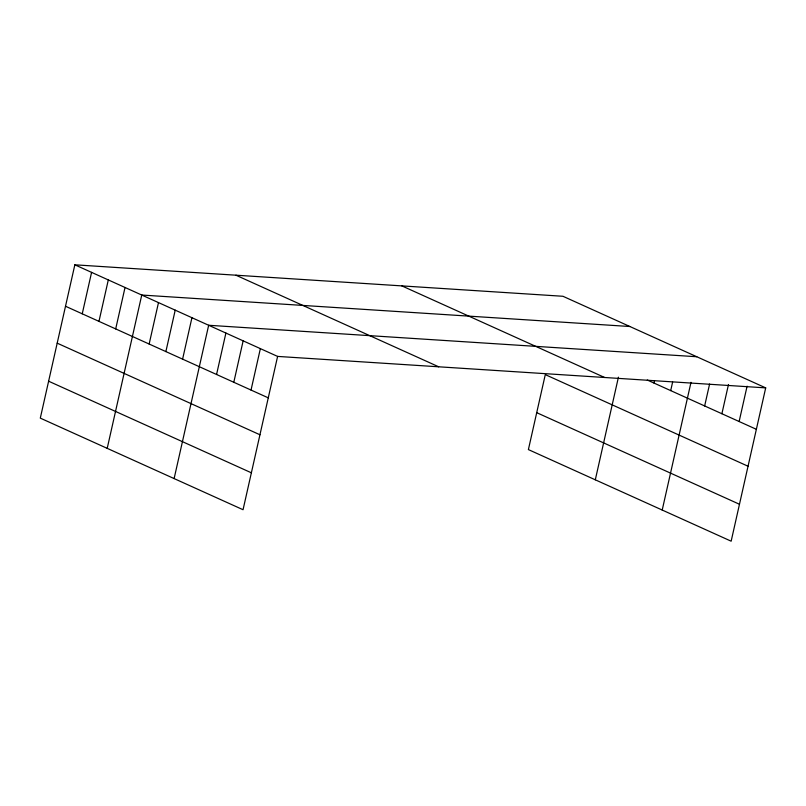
<?xml version="1.0" encoding="UTF-8"?>
<svg xmlns="http://www.w3.org/2000/svg" width="806" height="806" viewBox="0 0 806 806"><rect width="100%" height="100%" fill="white"/><g stroke="black" fill="none" stroke-linecap="round" stroke-linejoin="round"><path stroke-width="1.21" d="M74.847 264.811L40.3 418.123L243.049 509.724L277.607 356.413L74.847 264.811L562.951 296.276L765.7 387.877L731.153 541.189L528.393 449.587L545.289 374.629L748.039 466.231M82.242 313.806L91.582 272.368M98.967 321.362L108.306 279.924M115.691 328.919L125.031 287.48M107.208 448.348L141.755 295.036L629.859 326.511M149.15 344.031L158.49 302.593M165.875 351.587L175.214 310.149M182.599 359.144L191.939 317.715M174.116 478.583L208.663 325.271L696.767 356.736M216.562 374.488L225.902 333.049M233.8 382.276L243.14 340.837M251.029 390.054L260.368 348.625M595.302 479.822L618.434 377.168M653.968 383.052L654.522 380.613M670.703 390.608L672.617 382.084M662.21 510.047L690.994 382.326M704.656 405.952L709.602 384.019M721.894 413.74L728.483 384.492M739.132 421.528L747.091 386.185M277.607 356.413L765.7 387.877M647.278 380.029L756.36 429.306M401.872 285.898L604.631 377.49M235.926 275.199L438.676 366.79M536.715 412.672L739.475 504.264M65.508 306.25L268.267 397.842M57.196 343.165L259.945 434.766M48.622 381.208L251.371 472.8"/></g></svg>
